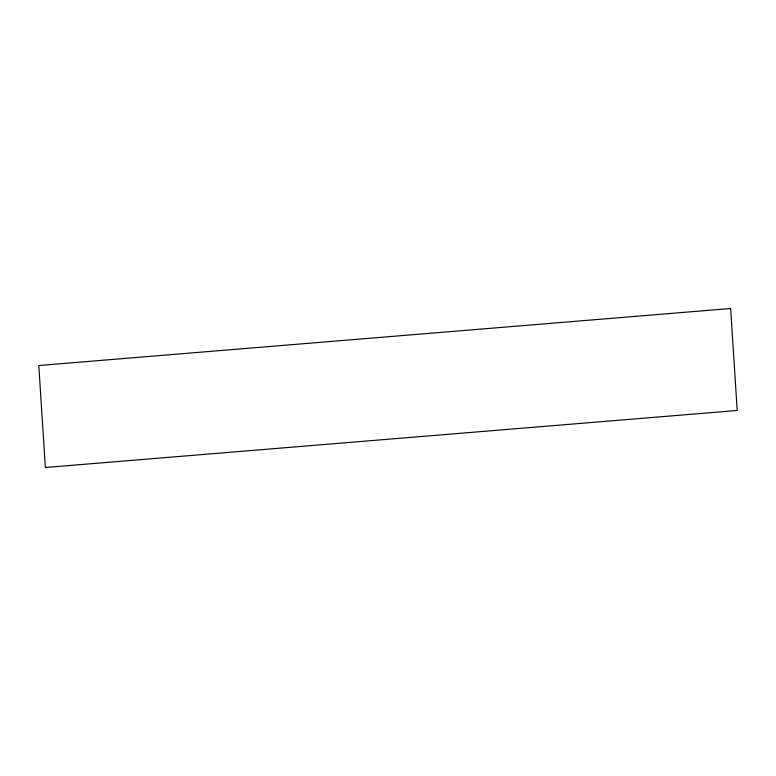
<?xml version="1.0" encoding="UTF-8"?>
<svg xmlns="http://www.w3.org/2000/svg" width="776" height="776" viewBox="0 0 776 776"><rect width="100%" height="100%" fill="white"/><g stroke="black" fill="none" stroke-linecap="round" stroke-linejoin="round"><path stroke-width="1.16" d="M730.653 308.509L38.8 365.525L45.347 467.491L737.2 410.475L730.653 308.509"/></g></svg>
